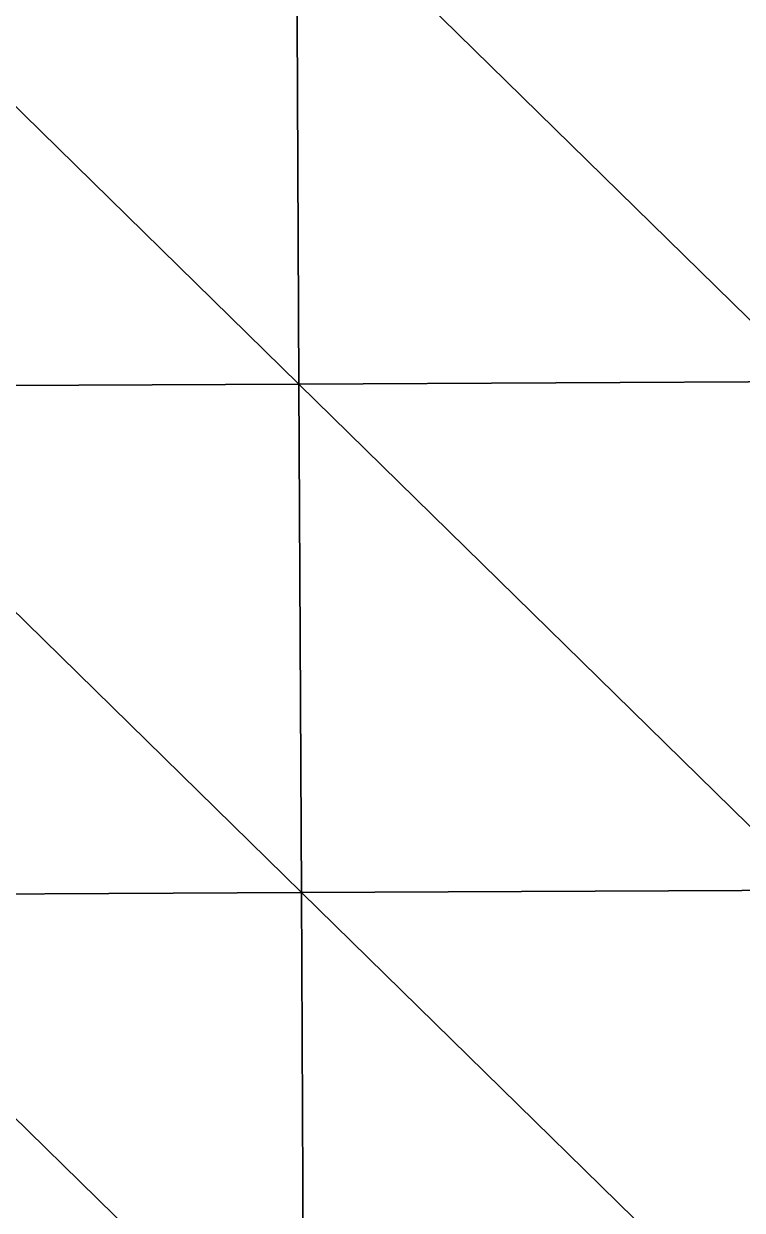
# Model space of a CAD drawing. Extents: x -372 to 678, y -263 to 741.
# Drawn here: x 237.62 to 255.19, y 105.34 to 134.35 of the extents above; entities that cross this region are included whole.
import ezdxf

# ---------------------------------------------------------------- set-up
doc = ezdxf.new("R2010")
doc.units = 0
doc.header["$LTSCALE"] = 0.0254
doc.layers.get('0').update_dxf_attribs({"linetype": 'CONTINUOUS'})
doc.layers.add('LOCATION_SNAPSHOT', color=144, linetype='CONTINUOUS')
doc.layers.add('LOCATION_TERRAIN', color=36, linetype='CONTINUOUS')

# ---------------------------------------------------------------- blocks, each defined once
blk = doc.blocks.new('LOCATION_SNAPSHOT')
at = {"color": 8}
mesh = blk.add_polyface(dxfattribs=at)
corners = [(-369.308, -262.945), (369.306, 262.947), (-371.821, 259.377), (371.824, -259.377)]
mesh.append_faces([[corners[k] for k in face] for face in [(0, 1, 2), (1, 0, 3)]], dxfattribs={"vtx0": -1, "color": 8})
blk = doc.blocks.new('LOCATION_TERRAIN')
at = {"color": 8}
mesh = blk.add_polyface(dxfattribs=at)
corners = [(244.35, 125.542, 9.138), (244.29, 137.979, 10.125), (231.729, 137.918, 9.897)]
mesh.append_faces([[corners[k] for k in face] for face in [(0, 1, 2)]], dxfattribs={"color": 8})
mesh = blk.add_polyface(dxfattribs=at)
corners = [(244.35, 125.542, 9.138), (231.729, 137.918, 9.897), (231.789, 125.482, 8.816)]
mesh.append_faces([[corners[k] for k in face] for face in [(0, 1, 2)]], dxfattribs={"color": 8})
mesh = blk.add_polyface(dxfattribs=at)
corners = [(256.912, 125.603, 8.148), (256.852, 138.039, 9.135), (244.29, 137.979, 10.125)]
mesh.append_faces([[corners[k] for k in face] for face in [(0, 1, 2)]], dxfattribs={"color": 8})
mesh = blk.add_polyface(dxfattribs=at)
corners = [(256.912, 125.603, 8.148), (244.29, 137.979, 10.125), (244.35, 125.542, 9.138)]
mesh.append_faces([[corners[k] for k in face] for face in [(0, 1, 2)]], dxfattribs={"color": 8})
mesh = blk.add_polyface(dxfattribs=at)
corners = [(244.41, 113.106, 8.152), (244.35, 125.542, 9.138), (231.789, 125.482, 8.816)]
mesh.append_faces([[corners[k] for k in face] for face in [(0, 1, 2)]], dxfattribs={"color": 8})
mesh = blk.add_polyface(dxfattribs=at)
corners = [(244.41, 113.106, 8.152), (231.789, 125.482, 8.816), (231.849, 113.046, 7.736)]
mesh.append_faces([[corners[k] for k in face] for face in [(0, 1, 2)]], dxfattribs={"color": 8})
mesh = blk.add_polyface(dxfattribs=at)
corners = [(256.972, 113.167, 7.162), (256.912, 125.603, 8.148), (244.35, 125.542, 9.138)]
mesh.append_faces([[corners[k] for k in face] for face in [(0, 1, 2)]], dxfattribs={"color": 8})
mesh = blk.add_polyface(dxfattribs=at)
corners = [(256.972, 113.167, 7.162), (244.35, 125.542, 9.138), (244.41, 113.106, 8.152)]
mesh.append_faces([[corners[k] for k in face] for face in [(0, 1, 2)]], dxfattribs={"color": 8})
mesh = blk.add_polyface(dxfattribs=at)
corners = [(244.47, 100.67, 6.953), (244.41, 113.106, 8.152), (231.849, 113.046, 7.736)]
mesh.append_faces([[corners[k] for k in face] for face in [(0, 1, 2)]], dxfattribs={"color": 8})
mesh = blk.add_polyface(dxfattribs=at)
corners = [(244.47, 100.67, 6.953), (231.849, 113.046, 7.736), (231.909, 100.609, 6.55)]
mesh.append_faces([[corners[k] for k in face] for face in [(0, 1, 2)]], dxfattribs={"color": 8})
mesh = blk.add_polyface(dxfattribs=at)
corners = [(257.032, 100.73, 6.205), (256.972, 113.167, 7.162), (244.41, 113.106, 8.152)]
mesh.append_faces([[corners[k] for k in face] for face in [(0, 1, 2)]], dxfattribs={"color": 8})
mesh = blk.add_polyface(dxfattribs=at)
corners = [(257.032, 100.73, 6.205), (244.41, 113.106, 8.152), (244.47, 100.67, 6.953)]
mesh.append_faces([[corners[k] for k in face] for face in [(0, 1, 2)]], dxfattribs={"color": 8})

msp = doc.modelspace()

# ---------------------------------------------------------------- block references
at = {"layer": 'LOCATION_SNAPSHOT', "color": 0}
msp.add_blockref('LOCATION_SNAPSHOT', (0, 0), dxfattribs=at)
at = {"layer": 'LOCATION_TERRAIN', "color": 0}
msp.add_blockref('LOCATION_TERRAIN', (0, 0), dxfattribs=at)

doc.saveas('drawing.dxf')
